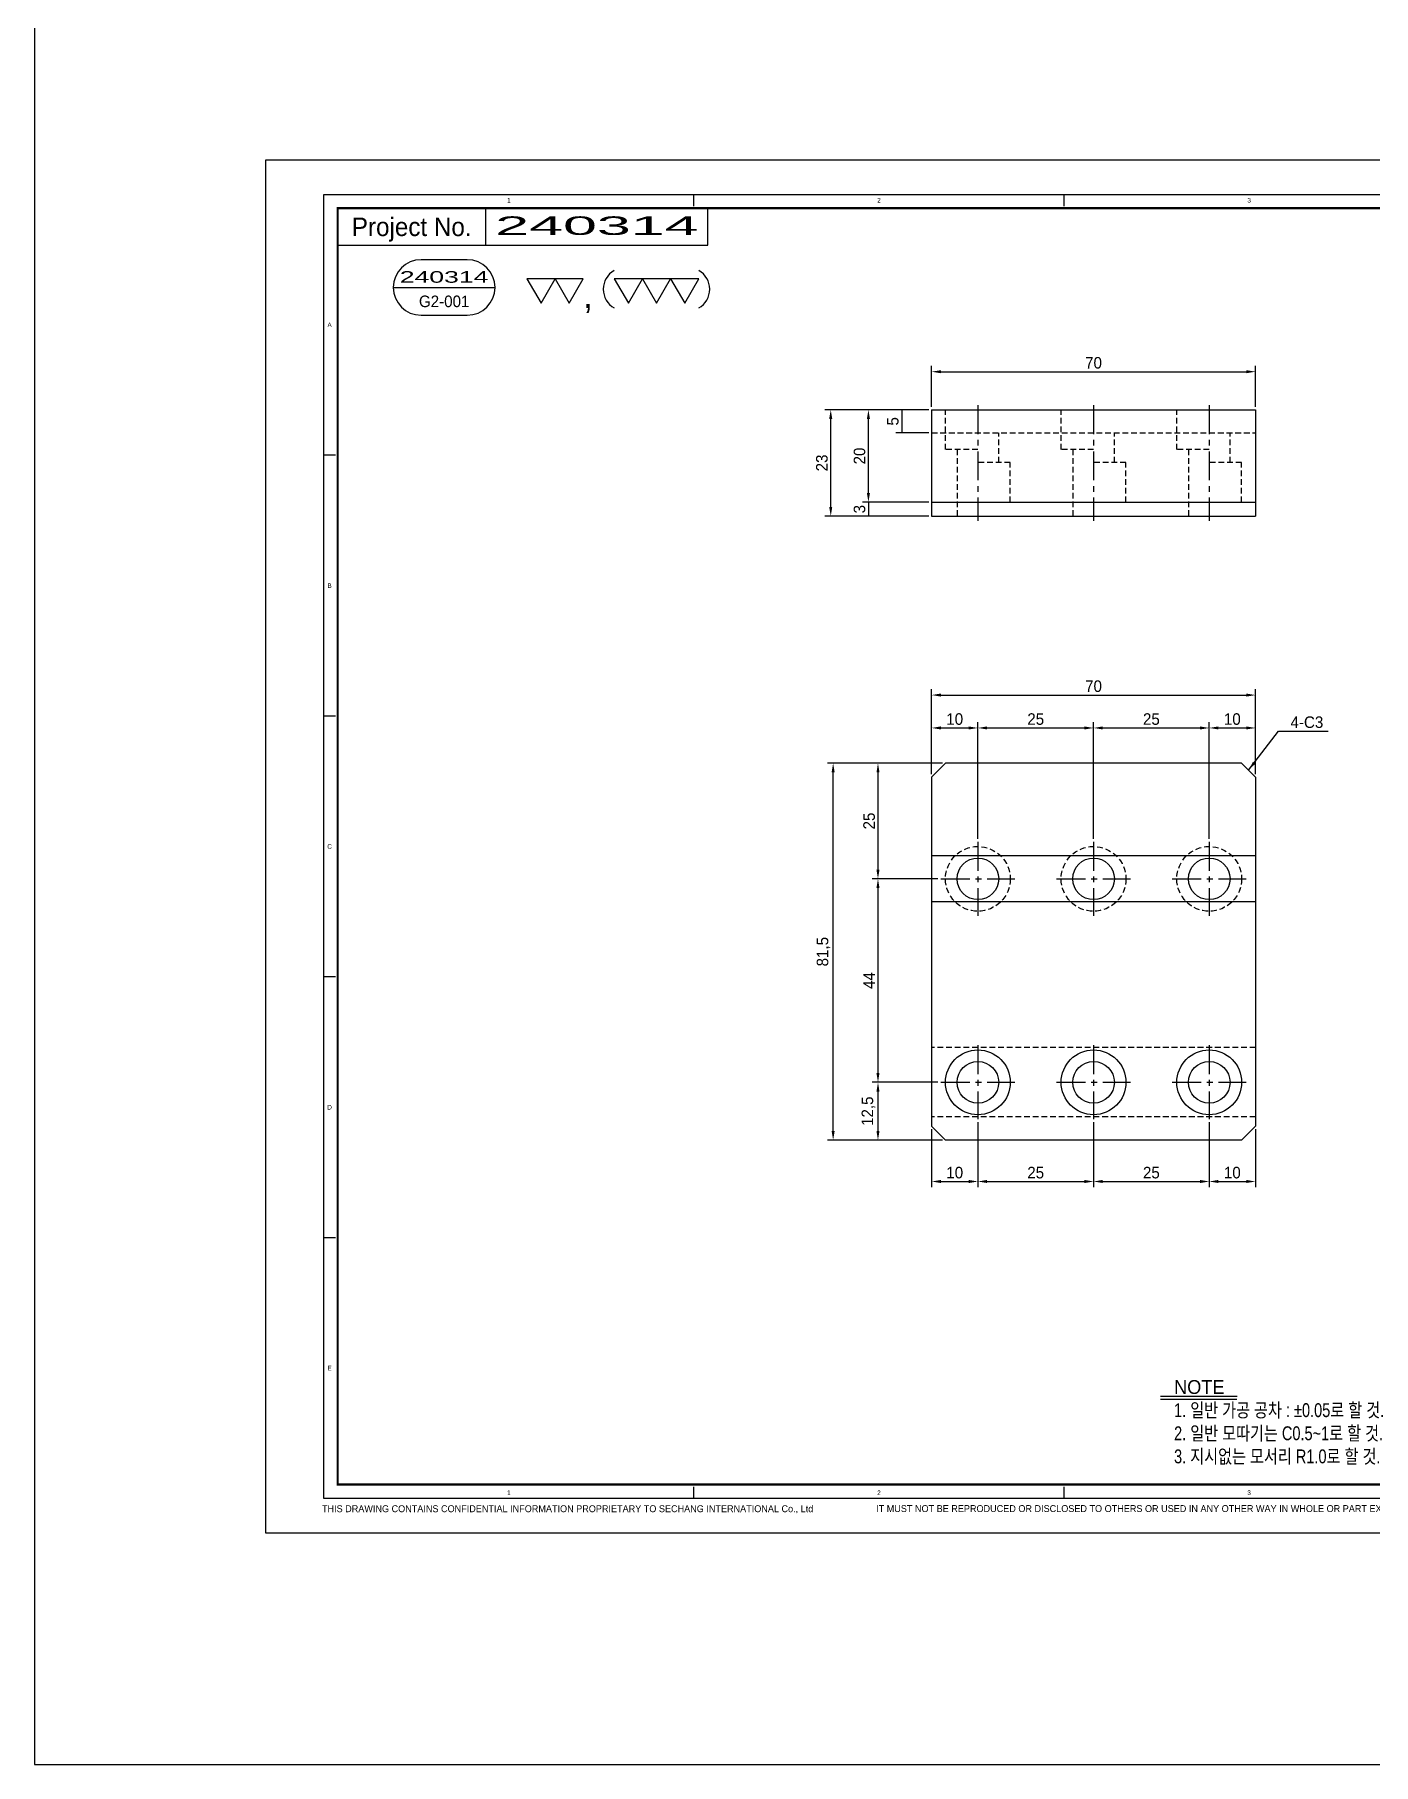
# Model space of a CAD drawing. Header units: inches. Extents: x 0 to 77285, y -118 to 40065.
# Drawn here: x 71242.2 to 71531.6, y 19692.7 to 20066.8 of the extents above; entities that cross this region are included whole.
import ezdxf
from ezdxf.enums import TextEntityAlignment as Align

# ---------------------------------------------------------------- set-up
doc = ezdxf.new("R2010")
doc.units = ezdxf.units.IN
doc.header["$LTSCALE"] = 5
doc.header["$MEASUREMENT"] = 0
for name, pattern in [('CENTER', [2, 1.25, -0.25, 0.25, -0.25]), ('HIDDEN', [0.375, 0.25, -0.125]), ('PHANTOM', [2.5, 1.25, -0.25, 0.25, -0.25, 0.25, -0.25])]:
    doc.linetypes.add(name, pattern=pattern)
for name, color, linetype in [('11', 1, 'CENTER'), ('22', 2, 'HIDDEN'), ('44', 4, 'Continuous'), ('55', 5, 'Continuous'), ('66', 6, 'PHANTOM'), ('77', 40, 'HIDDEN'), ('99', 181, 'Continuous'), ('A', 8, 'Continuous'), ('B', 123, 'Continuous'), ('D', 3, 'Continuous'), ('G', 231, 'Continuous'), ('T', 3, 'Continuous'), ('VV', 1, 'Continuous'), ('Y', 60, 'Continuous')]:
    doc.layers.add(name, color=color, linetype=linetype)
doc.layers.add('33', color=3, linetype='PHANTOM', lineweight=9)
doc.layers.add('88', color=35, linetype='Continuous', lineweight=5)
doc.styles.add('SCI', font='')
doc.styles.get('SCI').set_extended_font_data('Gulim')
doc.dimstyles.new('SCH', dxfattribs={"dimtxt": 2.5, "dimasz": 2, "dimexe": 1.25, "dimexo": 0.625, "dimtad": 1, "dimdec": 8, "dimtxsty": 'SCI', "dimcen": 2.5, "dimclrd": 4, "dimclre": 4, "dimclrt": 7, "dimadec": 8, "dimazin": 2, "dimtfac": 1, "dimtdec": 8, "dimtmove": 0, "dimatfit": 3, "dimfxl": 1, "dimarcsym": 0})

# ---------------------------------------------------------------- blocks, each defined once
blk = doc.blocks.new('J2')
for p, q in [((0, 2.25), (-2.6, 2.25)), ((-2.6, 2.25), (-1.3, 0)), ((-1.3, 0), (0, 2.25)), ((2.6, 2.25), (0, 2.25)), ((0, 2.25), (1.3, 0)), ((1.3, 0), (2.6, 2.25))]:
    blk.add_line(p, q)
blk = doc.blocks.new('J3')
for p, q in [((-3.9, 2.25), (-2.6, 0)), ((-1.3, 2.25), (-3.9, 2.25)), ((-2.6, 0), (-1.3, 2.25)), ((-1.3, 2.25), (0, 0)), ((1.3, 2.25), (-1.3, 2.25)), ((0, 0), (1.3, 2.25)), ((1.3, 2.25), (2.6, 0)), ((3.9, 2.25), (1.3, 2.25)), ((2.6, 0), (3.9, 2.25))]:
    blk.add_line(p, q)
blk = doc.blocks.new('A$C645fd8c3')
at = {"linetype": 'Continuous'}
h = blk.add_hatch(dxfattribs=at)
h.set_pattern_fill('ANSI31', color=5, scale=0.563055, style=0)
h.set_pattern_definition([(45, (-482.600826, -378.99261), (-0.04976753, 0.04976753), [])])
h.paths.add_polyline_path([(259.73, -279.27), (259.73, -276.17), (258.74, -276.17), (256.35, -278.56), (253.96, -276.17), (252.97, -276.17), (252.97, -279.27)])
h.paths.add_polyline_path([(252.97, -279.83), (252.97, -282.93), (259.73, -282.93), (259.73, -279.83)])
at = {"color": 2}
for p, q in [((12.5, -289.5), (12.5, -7.5)), ((12.5, -7.5), (412.5, -7.5)), ((92.5, -10), (92.5, -7.5)), ((172.5, -10), (172.5, -7.5)), ((252.5, -10), (252.5, -7.5)), ((332.5, -10), (332.5, -7.5)), ((412.5, -7.5), (412.5, -289.5)), ((15, -63.9), (12.5, -63.9)), ((412.5, -63.9), (410, -63.9)), ((15, -120.3), (12.5, -120.3)), ((412.5, -120.3), (410, -120.3)), ((15, -176.7), (12.5, -176.7)), ((412.5, -176.7), (410, -176.7)), ((15, -233.1), (12.5, -233.1)), ((412.5, -233.1), (410, -233.1)), ((92.5, -289.5), (92.5, -287)), ((172.5, -289.5), (172.5, -287)), ((252.5, -289.5), (252.5, -287)), ((332.5, -289.5), (332.5, -287)), ((412.5, -289.5), (12.5, -289.5))]:
    blk.add_line(p, q, dxfattribs=at)
at = {"color": 40}
for p, q in [((47.5, -18.5), (47.5, -10.5)), ((95.5, -18.5), (95.5, -10.5))]:
    blk.add_line(p, q, dxfattribs=at)
at = {"color": 7, "linetype": 'Continuous'}
blk.add_line((27.52, -27.62), (49.52, -27.62), dxfattribs=at)
for p, q in [((409.5, -244.5), (249.5, -244.5)), ((249.5, -244.5), (249.5, -251.5)), ((249.5, -286.5), (249.5, -251.5)), ((409.5, -251.5), (249.5, -251.5)), ((409.5, -258.5), (249.5, -258.5)), ((316.5, -261.5), (274.5, -261.5)), ((316.5, -258.5), (316.5, -286.5)), ((316.5, -267), (274.5, -267)), ((415.59, -275.4), (419.2, -275.4))]:
    blk.add_line(p, q)
at = {"color": 3}
for p, q in [((263.5, -251.5), (263.5, -244.5)), ((304.5, -251.5), (304.5, -244.5)), ((345.5, -251.5), (345.5, -244.5)), ((355.5, -251.5), (355.5, -244.5)), ((375.5, -251.5), (375.5, -244.5)), ((263.5, -258.5), (263.5, -251.5)), ((304.5, -258.5), (304.5, -251.5)), ((345.5, -258.5), (345.5, -251.5)), ((355.5, -258.5), (355.5, -251.5)), ((375.5, -258.5), (375.5, -251.5)), ((274.5, -258.5), (274.5, -272.5)), ((288.5, -258.5), (288.5, -272.5)), ((302.5, -258.5), (302.5, -272.5)), ((333.5, -258.5), (333.5, -286.5)), ((274.5, -265.5), (249.5, -265.5)), ((409.58, -265.5), (316.5, -265.5)), ((409.5, -272.5), (249.5, -272.5)), ((409.58, -279.5), (316.5, -279.5))]:
    blk.add_line(p, q, dxfattribs=at)
at = {"color": 5, "linetype": 'Continuous'}
for p, q in [((252.97, -276.17), (252.97, -279.27)), ((253.96, -276.17), (252.97, -276.17)), ((253.96, -276.17), (256.35, -278.56)), ((258.74, -276.17), (256.35, -278.56)), ((259.73, -276.17), (258.74, -276.17)), ((259.73, -279.27), (259.73, -276.17)), ((259.73, -279.27), (252.97, -279.27)), ((252.97, -279.83), (252.97, -282.93)), ((259.73, -279.83), (252.97, -279.83)), ((259.73, -282.93), (259.73, -279.83)), ((252.97, -282.93), (259.73, -282.93))]:
    blk.add_line(p, q, dxfattribs=at)
at = {"color": 40, "const_width": 0.5}
blk.add_lwpolyline([(15.5, -286.5), (15.5, -10.5), (409.5, -10.5), (409.5, -286.5)], close=True, dxfattribs=at)
at = {"color": 40}
blk.add_lwpolyline([(15.5, -18.5), (95.5, -18.5)], dxfattribs=at)
blk.add_lwpolyline([(33.52, -21.62, 1), (33.52, -33.62), (43.52, -33.62, 1), (43.52, -21.62)], format="xyb", close=True)
at = {"const_width": 0.257}
blk.add_lwpolyline([(193.31, -268.04), (209.91, -268.04)], dxfattribs=at)
at = {"color": 3}
blk.add_lwpolyline([(193.31, -267.35), (209.91, -267.35)], dxfattribs=at)
for centre, start, end in [((77.61, -27.99), 120, 240), ((91.22, -27.99), 300, 60)]:
    blk.add_arc(centre, 4.69, start, end)
at = {"layer": '11'}
blk.add_line((415.59, -276.4), (419.2, -276.4), dxfattribs=at)
at = {"layer": '22'}
blk.add_line((415.59, -277.4), (419.2, -277.4), dxfattribs=at)
at = {"layer": '33'}
blk.add_line((415.59, -278.4), (419.2, -278.4), dxfattribs=at)
at = {"layer": '44'}
blk.add_line((415.59, -279.4), (419.2, -279.4), dxfattribs=at)
at = {"layer": '55'}
blk.add_line((415.59, -280.4), (419.2, -280.4), dxfattribs=at)
at = {"layer": '66'}
blk.add_line((415.59, -281.4), (419.2, -281.4), dxfattribs=at)
at = {"layer": '77'}
blk.add_line((415.59, -282.4), (419.2, -282.4), dxfattribs=at)
at = {"layer": '88'}
blk.add_line((415.59, -283.4), (419.2, -283.4), dxfattribs=at)
at = {"layer": '99'}
blk.add_line((415.59, -284.4), (419.2, -284.4), dxfattribs=at)
at = {"layer": 'A'}
blk.add_line((415.59, -285.4), (419.2, -285.4), dxfattribs=at)
at = {"layer": 'B'}
blk.add_line((415.59, -286.4), (419.2, -286.4), dxfattribs=at)
at = {"layer": 'D'}
blk.add_line((415.59, -287.4), (419.2, -287.4), dxfattribs=at)
at = {"layer": 'Defpoints', "color": 1}
blk.add_lwpolyline([(0, -297), (0, 0), (420, 0), (420, -297)], close=True, dxfattribs=at)
at = {"layer": 'G'}
blk.add_line((415.59, -288.4), (419.2, -288.4), dxfattribs=at)
at = {"layer": 'T'}
for p, q in [((394.5, -272.5), (394.5, -286.5)), ((415.59, -289.4), (419.2, -289.4))]:
    blk.add_line(p, q, dxfattribs=at)
at = {"layer": 'VV'}
blk.add_line((415.59, -291.4), (419.2, -291.4), dxfattribs=at)
at = {"layer": 'Y'}
blk.add_line((415.59, -290.4), (419.2, -290.4), dxfattribs=at)
at = {"xscale": 2.34375, "yscale": 2.34375, "zscale": 2.34375}
for name, p in [('J2', (62.5, -31.03)), ('J3', (84.42, -31.03))]:
    blk.add_blockref(name, p, dxfattribs=at)
at = {"color": 2, "style": 'SCI'}
for s, p in [('1', (52.5, -8.75)), ('2', (132.5, -8.75)), ('3', (212.5, -8.75)), ('4', (292.5, -8.75)), ('5', (372.5, -8.75)), ('A', (13.75, -35.7)), ('A', (411.25, -35.7)), ('B', (13.75, -92.1)), ('B', (411.25, -92.1)), ('C', (13.75, -148.5)), ('C', (411.25, -148.5)), ('D', (13.75, -204.9)), ('D', (411.25, -204.9)), ('E', (13.75, -261.3)), ('E', (411.25, -261.3)), ('E', (411.25, -261.3)), ('1', (52.5, -288.25)), ('2', (132.5, -288.25)), ('3', (212.5, -288.25)), ('4', (292.5, -288.25)), ('5', (372.5, -288.25))]:
    blk.add_text(s, height=1, dxfattribs=at).set_placement(p, align=Align.MIDDLE_CENTER)
at = {"style": 'SCI'}
for s, height, p in [('Project No.', 4, (31.5, -14.5)), (',', 5.86, (69.61, -29.14)), ('NO.', 2.308, (256.5, -255)), ('DESCRIPTION', 2.3077, (284, -255)), ('SPECIFICATION', 2.3077, (325, -255)), ("Q'TY", 2.308, (350.5, -255)), ('MATAL', 2.308, (365.5, -255)), ('REMAPK', 2.308, (392.5, -255)), ('DESIGN', 1.731, (281.5, -260)), ('CHECK', 1.731, (295.5, -260)), ('APPROVE', 1.731, (309.5, -260)), ('이경중', 2.308, (282, -264.44)), ('-', 2.31, (295.5, -264.25)), ('-', 2.31, (309.5, -264.25)), ('세 창  인 터 내 쇼 날 (주)', 3.0296, (288.44, -277.82)), ('0', 0.6, (414.6, -275.37)), ('Sechang  International  Co.,Ltd.', 2.0198, (288.72, -281.87))]:
    blk.add_text(s, height=height, dxfattribs=at).set_placement(p, align=Align.MIDDLE_CENTER)
for s, height, p in [('CUSTOMER', 1.731, (250.65, -260)), ('Sub Name', 1.731, (317.5, -260)), ('Project No.', 1.7308, (250.5, -267)), ('Project Name', 1.7308, (317.5, -267)), ('DWG. No.', 1.731, (317.5, -274)), ('SCALE', 1.731, (395.5, -274)), ('REF. No.', 1.731, (317.5, -281)), ('REV.', 1.731, (395.5, -281))]:
    blk.add_text(s, height=height, dxfattribs=at).set_placement(p, align=Align.MIDDLE_LEFT)
at = {"color": 40, "style": 'SCI'}
for s, height, p in [('-', 2.31, (295.5, -269.75)), ('-', 2.31, (309.5, -269.75)), ('1/', 2.308, (400.15, -277.29))]:
    blk.add_text(s, height=height, dxfattribs=at).set_placement(p, align=Align.MIDDLE_CENTER)
at = {"color": 3, "linetype": 'Continuous', "style": 'SCI'}
for s, p in [('THIS DRAWING CONTAINS CONFIDENTIAL INFORMATION PROPRIETARY TO SECHANG INTERNATIONAL Co., Ltd  ', (12.11, -292.46)), ('IT MUST NOT BE REPRODUCED OR DISCLOSED TO OTHERS OR USED IN ANY OTHER WAY IN WHOLE OR PART EXCEPT AN AUTHORIZED IN WRITING BY SECHANG INTERNATIONAL Co., Ltd.', (131.88, -292.43))]:
    blk.add_text(s, height=1.5, dxfattribs=at).set_placement(p)
at = {"color": 2, "style": 'SCI'}
blk.add_text('A3', height=3, dxfattribs=at).set_placement((419.05, -296.11), align=Align.BOTTOM_RIGHT)
at = {"color": 40, "insert": (196.28, -263.89), "char_height": 3, "attachment_point": 1, "style": 'SCI'}
blk.add_mtext_dynamic_manual_height_columns('NOTE{\\W0.8;\\P1. 일반 가공 공차 : %%P0.05로 할 것.\\P2. 일반 모따기는 C0.5~1로 할 것.\\P3. 지시없는 모서리 R1.0로 할 것.}', width=205.982, gutter_width=1.29, heights=[0], dxfattribs=at)
at = {"layer": '11', "style": 'SCI'}
blk.add_text('11', height=0.6, dxfattribs=at).set_placement((414.6, -276.37), align=Align.MIDDLE_CENTER)
at = {"layer": '22', "style": 'SCI'}
blk.add_text('22', height=0.6, dxfattribs=at).set_placement((414.6, -277.37), align=Align.MIDDLE_CENTER)
at = {"layer": '33', "style": 'SCI'}
blk.add_text('33', height=0.6, dxfattribs=at).set_placement((414.6, -278.37), align=Align.MIDDLE_CENTER)
at = {"layer": '44', "style": 'SCI'}
blk.add_text('44', height=0.6, dxfattribs=at).set_placement((414.6, -279.37), align=Align.MIDDLE_CENTER)
at = {"layer": '55', "style": 'SCI'}
blk.add_text('55', height=0.6, dxfattribs=at).set_placement((414.6, -280.37), align=Align.MIDDLE_CENTER)
at = {"layer": '66', "style": 'SCI'}
blk.add_text('66', height=0.6, dxfattribs=at).set_placement((414.6, -281.37), align=Align.MIDDLE_CENTER)
at = {"layer": '77', "style": 'SCI'}
blk.add_text('77', height=0.6, dxfattribs=at).set_placement((414.6, -282.37), align=Align.MIDDLE_CENTER)
at = {"layer": '88', "style": 'SCI'}
blk.add_text('88', height=0.6, dxfattribs=at).set_placement((414.6, -283.37), align=Align.MIDDLE_CENTER)
at = {"layer": '99', "style": 'SCI'}
blk.add_text('99', height=0.6, dxfattribs=at).set_placement((414.6, -284.37), align=Align.MIDDLE_CENTER)
at = {"layer": 'A', "style": 'SCI'}
blk.add_text('A', height=0.6, dxfattribs=at).set_placement((414.6, -285.37), align=Align.MIDDLE_CENTER)
at = {"layer": 'B', "style": 'SCI'}
blk.add_text('B', height=0.6, dxfattribs=at).set_placement((414.6, -286.37), align=Align.MIDDLE_CENTER)
at = {"layer": 'D', "style": 'SCI'}
blk.add_text('D', height=0.6, dxfattribs=at).set_placement((414.6, -287.37), align=Align.MIDDLE_CENTER)
at = {"layer": 'G', "style": 'SCI'}
blk.add_text('G', height=0.6, dxfattribs=at).set_placement((414.6, -288.37), align=Align.MIDDLE_CENTER)
at = {"layer": 'T', "style": 'SCI'}
blk.add_text('T', height=0.6, dxfattribs=at).set_placement((414.6, -289.37), align=Align.MIDDLE_CENTER)
at = {"layer": 'VV', "style": 'SCI'}
blk.add_text('V', height=0.6, dxfattribs=at).set_placement((414.6, -291.37), align=Align.MIDDLE_CENTER)
at = {"layer": 'Y', "style": 'SCI'}
blk.add_text('Y', height=0.6, dxfattribs=at).set_placement((414.6, -290.37), align=Align.MIDDLE_CENTER)
blk = doc.blocks.new('A$C880a0e14')
for p, q in [((-35, 0), (35, 0)), ((-35, 0), (-35, -23)), ((35, 0), (35, -23)), ((-35, -20), (35, -20)), ((-35, -23), (35, -23))]:
    blk.add_line(p, q)
at = {"layer": '11'}
for p, q in [((-25, 1), (-25, -24)), ((0, 1), (0, -24)), ((25, 1), (25, -24))]:
    blk.add_line(p, q, dxfattribs=at)
at = {"layer": '22'}
for p, q in [((-32, -8.6), (-32, 0)), ((-7, -8.6), (-7, 0)), ((18, -8.6), (18, 0)), ((-25, -8.6), (-32, -8.6)), ((-29.5, -8.6), (-29.5, -23)), ((0, -8.6), (-7, -8.6)), ((-4.5, -8.6), (-4.5, -23)), ((25, -8.6), (18, -8.6)), ((20.5, -8.6), (20.5, -23))]:
    blk.add_line(p, q, dxfattribs=at)
at = {"layer": '77'}
for p, q in [((-35, -5), (35, -5)), ((-20.5, -11.4), (-20.5, -5)), ((4.5, -11.4), (4.5, -5)), ((29.5, -11.4), (29.5, -5)), ((-18, -11.4), (-25, -11.4)), ((-18, -20), (-18, -11.4)), ((7, -11.4), (0, -11.4)), ((7, -20), (7, -11.4)), ((32, -11.4), (25, -11.4)), ((32, -20), (32, -11.4))]:
    blk.add_line(p, q, dxfattribs=at)
blk = doc.blocks.new('A$Ca68f7a3e')
for p, q in [((0, -3, 0), (3, 0)), ((67, 0), (3, 0)), ((67, 0), (70, -3, 0)), ((0, -3, 0), (0, -78.5, 0)), ((70, -3, 0), (70, -78.5, 0)), ((70, -20), (0, -20)), ((70, -30), (0, -30)), ((0, -78.5, 0), (3, -81.5)), ((67, -81.5), (70, -78.5, 0)), ((67, -81.5), (3, -81.5))]:
    blk.add_line(p, q)
for centre, radius in [((10, -25), 4.5), ((35, -25, 0), 4.5), ((60, -25), 4.5), ((10, -69, 0), 7), ((35, -69, 0), 7), ((60, -69, 0), 7), ((10, -69, 0), 4.5), ((35, -69, 0), 4.5), ((60, -69, 0), 4.5)]:
    blk.add_circle(centre, radius)
at = {"layer": '11'}
for p, q in [((10, -17), (10, -33)), ((35, -17, 0), (35, -33, 0)), ((60, -17), (60, -33)), ((2, -25), (18, -25)), ((27, -25, 0), (43, -25, 0)), ((52, -25), (68, -25)), ((10, -61, 0), (10, -77, 0)), ((35, -61, 0), (35, -77, 0)), ((60, -61, 0), (60, -77, 0)), ((2, -69, 0), (18, -69, 0)), ((27, -69, 0), (43, -69, 0)), ((52, -69, 0), (68, -69, 0))]:
    blk.add_line(p, q, dxfattribs=at)
at = {"layer": '22'}
for p, q in [((70, -61.5), (0, -61.5)), ((70, -76.5), (0, -76.5))]:
    blk.add_line(p, q, dxfattribs=at)
for centre in [(10, -25), (35, -25, 0), (60, -25)]:
    blk.add_circle(centre, 7, dxfattribs=at)
blk = doc.blocks.new('*D1701')
at = {"color": 4, "lineweight": -2, "transparency": 16777216}
for p, q in [((71438.5, 19909.2), (71423.28, 19909.2)), ((71424.53, 19907.2), (71424.53, 19886.2)), ((71437.5, 19884.2), (71423.28, 19884.2))]:
    blk.add_line(p, q, dxfattribs=at)
at = {"color": 4, "transparency": 16777216}
for points in [[(71424.2, 19907.2), (71424.86, 19907.2), (71424.53, 19909.2)], [(71424.2, 19886.2), (71424.86, 19886.2), (71424.53, 19884.2)]]:
    blk.add_solid(points, dxfattribs=at)
at = {"layer": 'Defpoints', "color": 0, "transparency": 16777216}
for p in [(71439.12, 19909.2), (71424.53, 19884.2), (71438.12, 19884.2)]:
    blk.add_point(p, dxfattribs=at)
at = {"color": 7, "transparency": 16777216, "insert": (71422.62, 19896.7), "char_height": 2.5, "attachment_point": 5, "rotation": 90, "style": 'SCI'}
blk.add_mtext('25', dxfattribs=at)
blk = doc.blocks.new('*D1702')
at = {"color": 4, "lineweight": -2, "transparency": 16777216}
for p, q in [((71437.5, 19884.2), (71423.28, 19884.2)), ((71424.53, 19882.2), (71424.53, 19842.2)), ((71437.5, 19840.2), (71423.28, 19840.2))]:
    blk.add_line(p, q, dxfattribs=at)
at = {"color": 4, "transparency": 16777216}
for points in [[(71424.2, 19882.2), (71424.86, 19882.2), (71424.53, 19884.2)], [(71424.2, 19842.2), (71424.86, 19842.2), (71424.53, 19840.2)]]:
    blk.add_solid(points, dxfattribs=at)
at = {"layer": 'Defpoints', "color": 0, "transparency": 16777216}
for p in [(71438.12, 19884.2), (71424.53, 19840.2), (71438.12, 19840.2, 0)]:
    blk.add_point(p, dxfattribs=at)
at = {"color": 7, "transparency": 16777216, "insert": (71422.62, 19862.2), "char_height": 2.5, "attachment_point": 5, "rotation": 90, "style": 'SCI'}
blk.add_mtext('44', dxfattribs=at)
blk = doc.blocks.new('*D1703')
at = {"color": 4, "lineweight": -2, "transparency": 16777216}
for p, q in [((71437.5, 19840.2), (71423.28, 19840.2)), ((71424.53, 19838.2), (71424.53, 19829.7)), ((71438.5, 19827.7), (71423.28, 19827.7))]:
    blk.add_line(p, q, dxfattribs=at)
at = {"color": 4, "transparency": 16777216}
for points in [[(71424.2, 19838.2), (71424.86, 19838.2), (71424.53, 19840.2)], [(71424.2, 19829.7), (71424.86, 19829.7), (71424.53, 19827.7)]]:
    blk.add_solid(points, dxfattribs=at)
at = {"layer": 'Defpoints', "color": 0, "transparency": 16777216}
for p in [(71438.12, 19840.2, 0), (71424.53, 19827.7), (71439.12, 19827.7)]:
    blk.add_point(p, dxfattribs=at)
at = {"color": 7, "transparency": 16777216, "insert": (71422.47, 19833.95), "char_height": 2.5, "attachment_point": 5, "rotation": 90, "style": 'SCI'}
blk.add_mtext('12,5', dxfattribs=at)
blk = doc.blocks.new('*D1704')
at = {"color": 4, "lineweight": -2, "transparency": 16777216}
for p, q in [((71438.5, 19909.2), (71413.59, 19909.2)), ((71414.84, 19829.7), (71414.84, 19907.2)), ((71438.5, 19827.7), (71413.59, 19827.7))]:
    blk.add_line(p, q, dxfattribs=at)
at = {"color": 4, "transparency": 16777216}
for points in [[(71414.5, 19907.2), (71415.17, 19907.2), (71414.84, 19909.2)], [(71414.5, 19829.7), (71415.17, 19829.7), (71414.84, 19827.7)]]:
    blk.add_solid(points, dxfattribs=at)
at = {"layer": 'Defpoints', "color": 0, "transparency": 16777216}
for p in [(71414.84, 19909.2), (71439.12, 19909.2), (71439.12, 19827.7)]:
    blk.add_point(p, dxfattribs=at)
at = {"color": 7, "transparency": 16777216, "insert": (71412.77, 19868.45), "char_height": 2.5, "attachment_point": 5, "rotation": 90, "style": 'SCI'}
blk.add_mtext('81,5', dxfattribs=at)
blk = doc.blocks.new('*D1705')
at = {"color": 4, "lineweight": -2, "transparency": 16777216}
for p, q in [((71436.12, 19906.83), (71436.12, 19918.08)), ((71438.12, 19916.83), (71444.12, 19916.83)), ((71446.12, 19892.83), (71446.12, 19918.08))]:
    blk.add_line(p, q, dxfattribs=at)
at = {"color": 4, "transparency": 16777216}
for points in [[(71438.12, 19917.16), (71438.12, 19916.5), (71436.12, 19916.83)], [(71444.12, 19917.16), (71444.12, 19916.5), (71446.12, 19916.83)]]:
    blk.add_solid(points, dxfattribs=at)
at = {"layer": 'Defpoints', "color": 0, "transparency": 16777216}
for p in [(71446.12, 19916.83), (71436.12, 19906.2, 0), (71446.12, 19892.2)]:
    blk.add_point(p, dxfattribs=at)
at = {"color": 7, "transparency": 16777216, "insert": (71441.12, 19918.74), "char_height": 2.5, "attachment_point": 5, "style": 'SCI'}
blk.add_mtext('10', dxfattribs=at)
blk = doc.blocks.new('*D1706')
at = {"color": 4, "lineweight": -2, "transparency": 16777216}
for p, q in [((71446.12, 19892.83), (71446.12, 19918.08)), ((71448.12, 19916.83), (71469.12, 19916.83)), ((71471.12, 19892.83), (71471.12, 19918.08))]:
    blk.add_line(p, q, dxfattribs=at)
at = {"color": 4, "transparency": 16777216}
for points in [[(71448.12, 19917.16), (71448.12, 19916.5), (71446.12, 19916.83)], [(71469.12, 19917.16), (71469.12, 19916.5), (71471.12, 19916.83)]]:
    blk.add_solid(points, dxfattribs=at)
at = {"layer": 'Defpoints', "color": 0, "transparency": 16777216}
for p in [(71471.12, 19916.83), (71446.12, 19892.2), (71471.12, 19892.2, 0)]:
    blk.add_point(p, dxfattribs=at)
at = {"color": 7, "transparency": 16777216, "insert": (71458.62, 19918.74), "char_height": 2.5, "attachment_point": 5, "style": 'SCI'}
blk.add_mtext('25', dxfattribs=at)
blk = doc.blocks.new('*D1707')
at = {"color": 4, "lineweight": -2, "transparency": 16777216}
for p, q in [((71471.12, 19892.83), (71471.12, 19918.08)), ((71473.12, 19916.83), (71494.12, 19916.83)), ((71496.12, 19892.83), (71496.12, 19918.08))]:
    blk.add_line(p, q, dxfattribs=at)
at = {"color": 4, "transparency": 16777216}
for points in [[(71473.12, 19917.16), (71473.12, 19916.5), (71471.12, 19916.83)], [(71494.12, 19917.16), (71494.12, 19916.5), (71496.12, 19916.83)]]:
    blk.add_solid(points, dxfattribs=at)
at = {"layer": 'Defpoints', "color": 0, "transparency": 16777216}
for p in [(71496.12, 19916.83), (71471.12, 19892.2, 0), (71496.12, 19892.2)]:
    blk.add_point(p, dxfattribs=at)
at = {"color": 7, "transparency": 16777216, "insert": (71483.62, 19918.74), "char_height": 2.5, "attachment_point": 5, "style": 'SCI'}
blk.add_mtext('25', dxfattribs=at)
blk = doc.blocks.new('*D1708')
at = {"color": 4, "lineweight": -2, "transparency": 16777216}
for p, q in [((71496.12, 19892.83), (71496.12, 19918.08)), ((71498.12, 19916.83), (71504.12, 19916.83)), ((71506.12, 19906.83), (71506.12, 19918.08))]:
    blk.add_line(p, q, dxfattribs=at)
at = {"color": 4, "transparency": 16777216}
for points in [[(71498.12, 19917.16), (71498.12, 19916.5), (71496.12, 19916.83)], [(71504.12, 19917.16), (71504.12, 19916.5), (71506.12, 19916.83)]]:
    blk.add_solid(points, dxfattribs=at)
at = {"layer": 'Defpoints', "color": 0, "transparency": 16777216}
for p in [(71506.12, 19916.83), (71506.12, 19906.2, 0), (71496.12, 19892.2)]:
    blk.add_point(p, dxfattribs=at)
at = {"color": 7, "transparency": 16777216, "insert": (71501.12, 19918.74), "char_height": 2.5, "attachment_point": 5, "style": 'SCI'}
blk.add_mtext('10', dxfattribs=at)
blk = doc.blocks.new('*D1709')
at = {"color": 4, "lineweight": -2, "transparency": 16777216}
for p, q in [((71436.12, 19906.83), (71436.12, 19925.19)), ((71438.12, 19923.94), (71504.12, 19923.94)), ((71506.12, 19906.83), (71506.12, 19925.19))]:
    blk.add_line(p, q, dxfattribs=at)
at = {"color": 4, "transparency": 16777216}
for points in [[(71438.12, 19924.27), (71438.12, 19923.61), (71436.12, 19923.94)], [(71504.12, 19924.27), (71504.12, 19923.61), (71506.12, 19923.94)]]:
    blk.add_solid(points, dxfattribs=at)
at = {"layer": 'Defpoints', "color": 0, "transparency": 16777216}
for p in [(71506.12, 19923.94), (71436.12, 19906.2, 0), (71506.12, 19906.2, 0)]:
    blk.add_point(p, dxfattribs=at)
at = {"color": 7, "transparency": 16777216, "insert": (71471.12, 19925.85), "char_height": 2.5, "attachment_point": 5, "style": 'SCI'}
blk.add_mtext('70', dxfattribs=at)
blk = doc.blocks.new('*D1710')
at = {"color": 4, "lineweight": -2, "transparency": 16777216}
for p, q in [((71436.12, 19830.08), (71436.12, 19817.5)), ((71446.12, 19831.58), (71446.12, 19817.5)), ((71438.12, 19818.75), (71444.12, 19818.75))]:
    blk.add_line(p, q, dxfattribs=at)
at = {"color": 4, "transparency": 16777216}
for points in [[(71438.12, 19819.09), (71438.12, 19818.42), (71436.12, 19818.75)], [(71444.12, 19819.09), (71444.12, 19818.42), (71446.12, 19818.75)]]:
    blk.add_solid(points, dxfattribs=at)
at = {"layer": 'Defpoints', "color": 0, "transparency": 16777216}
for p in [(71436.12, 19830.7, 0), (71446.12, 19832.2, 0), (71446.12, 19818.75)]:
    blk.add_point(p, dxfattribs=at)
at = {"color": 7, "transparency": 16777216, "insert": (71441.12, 19820.66), "char_height": 2.5, "attachment_point": 5, "style": 'SCI'}
blk.add_mtext('10', dxfattribs=at)
blk = doc.blocks.new('*D1711')
at = {"color": 4, "lineweight": -2, "transparency": 16777216}
for p, q in [((71446.12, 19831.58), (71446.12, 19817.5)), ((71471.12, 19831.58), (71471.12, 19817.5)), ((71448.12, 19818.75), (71469.12, 19818.75))]:
    blk.add_line(p, q, dxfattribs=at)
at = {"color": 4, "transparency": 16777216}
for points in [[(71448.12, 19819.09), (71448.12, 19818.42), (71446.12, 19818.75)], [(71469.12, 19819.09), (71469.12, 19818.42), (71471.12, 19818.75)]]:
    blk.add_solid(points, dxfattribs=at)
at = {"layer": 'Defpoints', "color": 0, "transparency": 16777216}
for p in [(71446.12, 19832.2, 0), (71471.12, 19832.2, 0), (71471.12, 19818.75)]:
    blk.add_point(p, dxfattribs=at)
at = {"color": 7, "transparency": 16777216, "insert": (71458.62, 19820.66), "char_height": 2.5, "attachment_point": 5, "style": 'SCI'}
blk.add_mtext('25', dxfattribs=at)
blk = doc.blocks.new('*D1712')
at = {"color": 4, "lineweight": -2, "transparency": 16777216}
for p, q in [((71471.12, 19831.58), (71471.12, 19817.5)), ((71496.12, 19831.58), (71496.12, 19817.5)), ((71473.12, 19818.75), (71494.12, 19818.75))]:
    blk.add_line(p, q, dxfattribs=at)
at = {"color": 4, "transparency": 16777216}
for points in [[(71473.12, 19819.09), (71473.12, 19818.42), (71471.12, 19818.75)], [(71494.12, 19819.09), (71494.12, 19818.42), (71496.12, 19818.75)]]:
    blk.add_solid(points, dxfattribs=at)
at = {"layer": 'Defpoints', "color": 0, "transparency": 16777216}
for p in [(71471.12, 19832.2, 0), (71496.12, 19832.2, 0), (71496.12, 19818.75)]:
    blk.add_point(p, dxfattribs=at)
at = {"color": 7, "transparency": 16777216, "insert": (71483.62, 19820.66), "char_height": 2.5, "attachment_point": 5, "style": 'SCI'}
blk.add_mtext('25', dxfattribs=at)
blk = doc.blocks.new('*D1713')
at = {"color": 4, "lineweight": -2, "transparency": 16777216}
for p, q in [((71496.12, 19831.58), (71496.12, 19817.5)), ((71506.12, 19830.08), (71506.12, 19817.5)), ((71498.12, 19818.75), (71504.12, 19818.75))]:
    blk.add_line(p, q, dxfattribs=at)
at = {"color": 4, "transparency": 16777216}
for points in [[(71498.12, 19819.09), (71498.12, 19818.42), (71496.12, 19818.75)], [(71504.12, 19819.09), (71504.12, 19818.42), (71506.12, 19818.75)]]:
    blk.add_solid(points, dxfattribs=at)
at = {"layer": 'Defpoints', "color": 0, "transparency": 16777216}
for p in [(71496.12, 19832.2, 0), (71506.12, 19830.7), (71506.12, 19818.75)]:
    blk.add_point(p, dxfattribs=at)
at = {"color": 7, "transparency": 16777216, "insert": (71501.12, 19820.66), "char_height": 2.5, "attachment_point": 5, "style": 'SCI'}
blk.add_mtext('10', dxfattribs=at)
blk = doc.blocks.new('*D1724')
at = {"color": 4, "lineweight": -2, "transparency": 16777216}
for p, q in [((71435.5, 19985.64), (71428.4, 19985.64)), ((71429.65, 19985.64), (71429.65, 19980.64)), ((71435.5, 19980.64), (71428.4, 19980.64))]:
    blk.add_line(p, q, dxfattribs=at)
at = {"layer": 'Defpoints', "color": 0, "transparency": 16777216}
for p in [(71436.12, 19985.64, 0), (71429.65, 19980.64), (71436.12, 19980.64, 0)]:
    blk.add_point(p, dxfattribs=at)
at = {"color": 7, "transparency": 16777216, "insert": (71427.74, 19983.14), "char_height": 2.5, "attachment_point": 5, "rotation": 90, "style": 'SCI'}
blk.add_mtext('5', dxfattribs=at)
blk = doc.blocks.new('*D1725')
at = {"color": 4, "lineweight": -2, "transparency": 16777216}
for p, q in [((71435.5, 19985.64), (71421.21, 19985.64)), ((71422.46, 19967.64), (71422.46, 19983.64)), ((71435.5, 19965.64), (71421.21, 19965.64))]:
    blk.add_line(p, q, dxfattribs=at)
at = {"color": 4, "transparency": 16777216}
for points in [[(71422.13, 19983.64), (71422.79, 19983.64), (71422.46, 19985.64)], [(71422.13, 19967.64), (71422.79, 19967.64), (71422.46, 19965.64)]]:
    blk.add_solid(points, dxfattribs=at)
at = {"layer": 'Defpoints', "color": 0, "transparency": 16777216}
for p in [(71422.46, 19985.64), (71436.12, 19985.64, 0), (71436.12, 19965.64, 0)]:
    blk.add_point(p, dxfattribs=at)
at = {"color": 7, "transparency": 16777216, "insert": (71420.55, 19975.64), "char_height": 2.5, "attachment_point": 5, "rotation": 90, "style": 'SCI'}
blk.add_mtext('20', dxfattribs=at)
blk = doc.blocks.new('*D1726')
at = {"color": 4, "lineweight": -2, "transparency": 16777216}
for p, q in [((71435.5, 19965.64), (71421.21, 19965.64)), ((71422.46, 19965.64), (71422.46, 19962.64)), ((71435.5, 19962.64), (71421.21, 19962.64))]:
    blk.add_line(p, q, dxfattribs=at)
at = {"layer": 'Defpoints', "color": 0, "transparency": 16777216}
for p in [(71436.12, 19965.64, 0), (71422.46, 19962.64), (71436.12, 19962.64, 0)]:
    blk.add_point(p, dxfattribs=at)
at = {"color": 7, "transparency": 16777216, "insert": (71420.55, 19964.14), "char_height": 2.5, "attachment_point": 5, "rotation": 90, "style": 'SCI'}
blk.add_mtext('3', dxfattribs=at)
blk = doc.blocks.new('*D1727')
at = {"color": 4, "lineweight": -2, "transparency": 16777216}
for p, q in [((71435.5, 19985.64), (71413.07, 19985.64)), ((71414.32, 19964.64), (71414.32, 19983.64)), ((71435.5, 19962.64), (71413.07, 19962.64))]:
    blk.add_line(p, q, dxfattribs=at)
at = {"color": 4, "transparency": 16777216}
for points in [[(71413.98, 19983.64), (71414.65, 19983.64), (71414.32, 19985.64)], [(71413.98, 19964.64), (71414.65, 19964.64), (71414.32, 19962.64)]]:
    blk.add_solid(points, dxfattribs=at)
at = {"layer": 'Defpoints', "color": 0, "transparency": 16777216}
for p in [(71414.32, 19985.64), (71436.12, 19985.64, 0), (71436.12, 19962.64, 0)]:
    blk.add_point(p, dxfattribs=at)
at = {"color": 7, "transparency": 16777216, "insert": (71412.41, 19974.14), "char_height": 2.5, "attachment_point": 5, "rotation": 90, "style": 'SCI'}
blk.add_mtext('23', dxfattribs=at)
blk = doc.blocks.new('*D1728')
at = {"color": 4, "lineweight": -2, "transparency": 16777216}
for p, q in [((71436.12, 19986.26), (71436.12, 19995.12)), ((71438.12, 19993.87), (71504.12, 19993.87)), ((71506.12, 19986.26), (71506.12, 19995.12))]:
    blk.add_line(p, q, dxfattribs=at)
at = {"color": 4, "transparency": 16777216}
for points in [[(71438.12, 19994.2), (71438.12, 19993.54), (71436.12, 19993.87)], [(71504.12, 19994.2), (71504.12, 19993.54), (71506.12, 19993.87)]]:
    blk.add_solid(points, dxfattribs=at)
at = {"layer": 'Defpoints', "color": 0, "transparency": 16777216}
for p in [(71506.12, 19993.87), (71436.12, 19985.64, 0), (71506.12, 19985.64, 0)]:
    blk.add_point(p, dxfattribs=at)
at = {"color": 7, "transparency": 16777216, "insert": (71471.12, 19995.78), "char_height": 2.5, "attachment_point": 5, "style": 'SCI'}
blk.add_mtext('70', dxfattribs=at)

msp = doc.modelspace()

# ---------------------------------------------------------------- linework, layer by layer
msp.add_lwpolyline([(71242.24907534, 19692.70137068), (74907.76022158, 19692.70137068), (74907.76022158, 20440.83258609), (71242.24907534, 20440.83258609)], close=True)

# ---------------------------------------------------------------- block references
at = {"color": 3}
msp.add_blockref('A$C645fd8c3', (71292.24907534, 20039.70137068), dxfattribs=at)
for name, p in [('A$C880a0e14', (71471.12161888, 19985.63979672, 0)), ('A$Ca68f7a3e', (71436.12161888, 19909.20176122))]:
    msp.add_blockref(name, p)

# ---------------------------------------------------------------- texts
at = {"style": 'SCI'}
for height, width, p, p2 in [(4, 2.339307, (71341.80167296, 20023.45083979), (71385.75946591, 20023.45083979)), (2.5, 1.63101, (71321.17224768, 20013.11018764), (71340.32738744, 20013.11018764))]:
    msp.add_text('240314', height=height, dxfattribs=dict(at, width=width)).set_placement(p, p2, align=Align.FIT)
msp.add_text('G2-001', height=2.5, dxfattribs=at).set_placement((71330.77295176, 20009.08198857), align=Align.MIDDLE_CENTER)
at = {"color": 7, "insert": (71513.69447635, 19916.79121746, 0), "char_height": 2.5, "attachment_point": 7, "style": 'SCI'}
msp.add_mtext('4-C3', dxfattribs=at)

# ---------------------------------------------------------------- dimensions: what is measured, and where the dimension line sits
for base, p1, p2, override, picture, middle in [((71506.1216188775, 19993.868803249), (71436.1216188775, 19985.639796725, 0.0000000034), (71506.1216188775, 19985.639796725, 0.0000000034), {"dimcen": 1}, '*D1728', (71471.1216188775, 19995.7770921971)), ((71506.1216188775, 19923.9409121579), (71436.1216188775, 19906.2017612166, 0.0000000034), (71506.1216188775, 19906.2017612166, 0.0000000034), {"dimcen": 1}, '*D1709', (71471.1216188775, 19925.849201106)), ((71446.1216188775, 19916.831286742), (71436.1216188775, 19906.2017612166, 0.0000000034), (71446.1216188775, 19892.2017612166), {"dimcen": 1}, '*D1705', (71441.1216188775, 19918.7412401375)), ((71471.1216188775, 19916.831286742), (71446.1216188775, 19892.2017612166), (71471.1216188775, 19892.2017612166, 0.0000000034), {"dimcen": 1, "dimtmove": 1}, '*D1706', (71458.6216188775, 19918.7379112427)), ((71496.1216188775, 19916.831286742), (71471.1216188775, 19892.2017612166, 0.0000000034), (71496.1216188775, 19892.2017612166), {"dimcen": 1, "dimtmove": 1}, '*D1707', (71483.6216188775, 19918.7379112427)), ((71506.1216188775, 19916.831286742), (71496.1216188775, 19892.2017612166), (71506.1216188775, 19906.2017612166, 0.0000000034), {"dimcen": 1, "dimtmove": 1}, '*D1708', (71501.1216188775, 19918.7412401375)), ((71446.1216188775, 19818.7522317723), (71436.1216188775, 19830.7017612166, 0.0000000036), (71446.1216188775, 19832.2017612166, 0.0000000034), {"dimcen": 1}, '*D1710', (71441.1216188775, 19820.6621851678)), ((71471.1216188775, 19818.7522317723), (71446.1216188775, 19832.2017612166, 0.0000000034), (71471.1216188775, 19832.2017612166, 0.0000000034), {"dimcen": 1, "dimtmove": 1}, '*D1711', (71458.6216188775, 19820.658856273)), ((71496.1216188775, 19818.7522317723), (71471.1216188775, 19832.2017612166, 0.0000000034), (71496.1216188775, 19832.2017612166, 0.0000000034), {"dimcen": 1, "dimtmove": 1}, '*D1712', (71483.6216188775, 19820.658856273)), ((71506.1216188775, 19818.7522317723), (71496.1216188775, 19832.2017612166, 0.0000000034), (71506.1216188775, 19830.7017612166), {"dimcen": 1, "dimtmove": 1}, '*D1713', (71501.1216188775, 19820.6621851678))]:
    dim = msp.add_linear_dim(base=base, p1=p1, p2=p2, dimstyle='SCH', override=override)
    dim.commit()
    dim.dimension.update_dxf_attribs({"geometry": picture, "text_midpoint": middle})
for base, p1, p2, picture, middle in [((71414.3156774742, 19985.639796725), (71436.1216188775, 19962.639796725, 0.0000000034), (71436.1216188775, 19985.639796725, 0.0000000034), '*D1727', (71412.4090529735, 19974.139796725)), ((71422.4593202226, 19985.639796725), (71436.1216188775, 19965.639796725, 0.0000000034), (71436.1216188775, 19985.639796725, 0.0000000034), '*D1725', (71420.5526957219, 19975.639796725)), ((71429.6498723754, 19980.639796725), (71436.1216188775, 19985.639796725, 0.0000000034), (71436.1216188775, 19980.639796725, 0.0000000034), '*D1724', (71427.7449123221, 19983.139796725)), ((71422.45932022, 19962.63979672), (71436.12161888, 19965.63979672, 0), (71436.12161888, 19962.63979672, 0), '*D1726', (71420.55269572, 19964.13979672)), ((71414.8364487365, 19909.2017612166), (71439.1216188775, 19827.7017612166), (71439.1216188775, 19909.2017612166), '*D1704', (71412.7733661799, 19868.4517612166)), ((71424.530948641, 19884.2017612166), (71439.1216188775, 19909.2017612166), (71438.1216188775, 19884.2017612166), '*D1701', (71422.6243241403, 19896.7017612166)), ((71424.5309486411, 19840.2017612166), (71438.1216188775, 19884.2017612166), (71438.1216188775, 19840.2017612166, 0.0000000034), '*D1702', (71422.622659693, 19862.2017612166)), ((71424.5309486411, 19827.7017612166), (71438.1216188775, 19840.2017612166, 0.0000000034), (71439.1216188775, 19827.7017612166), '*D1703', (71422.4678660845, 19833.9517612166))]:
    dim = msp.add_linear_dim(base=base, p1=p1, p2=p2, angle=90, dimstyle='SCH', override={"dimcen": 1})
    dim.commit()
    dim.dimension.update_dxf_attribs({"geometry": picture, "text_midpoint": middle})

# ---------------------------------------------------------------- leaders
at = {"annotation_type": 0, "has_hookline": 1, "hookline_direction": 0, "text_width": 8.15912117}
msp.add_leader([(71504.62161888, 19907.70176122, 0), (71511.06947635, 19916.16621746, 0), (71513.06947635, 19916.16621746, 0)], dimstyle='SCH', override={"dimgap": 0.625, "dimtad": 1, "dimcen": 1}, dxfattribs=at)

doc.saveas('drawing.dxf')
